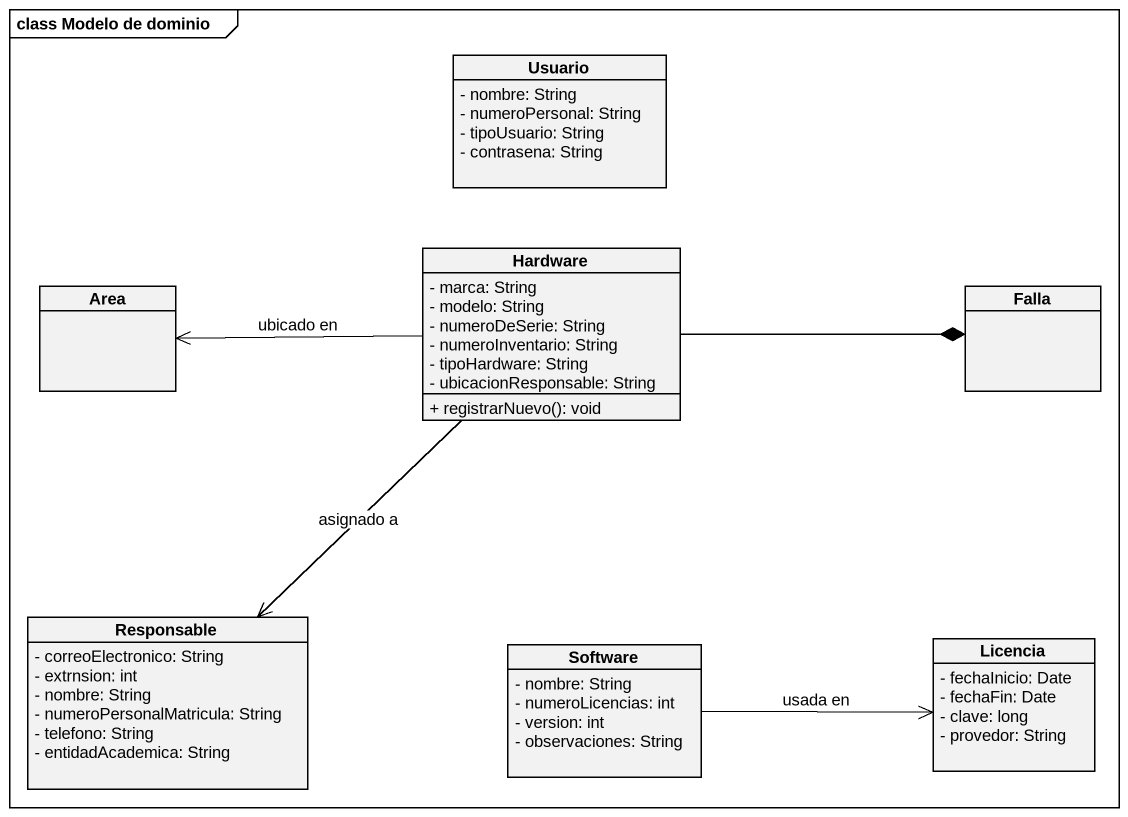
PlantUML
@startuml
mainframe class Modelo de dominio
hide circle
hide empty members
skinparam classAttributeIconSize 0
class Usuario {
  - nombre: String
  - numeroPersonal: String
  - tipoUsuario: String
  - contrasena: String
}
class Area
class Hardware {
  - marca: String
  - modelo: String
  - numeroDeSerie: String
  - numeroInventario: String
  - tipoHardware: String
  - ubicacionResponsable: String
  + registrarNuevo(): void
}
class Falla
class Responsable {
  - correoElectronico: String
  - extrnsion: int
  - nombre: String
  - numeroPersonalMatricula: String
  - telefono: String
  - entidadAcademica: String
}
class Software {
  - nombre: String
  - numeroLicencias: int
  - version: int
  - observaciones: String
}
class Licencia {
  - fechaInicio: Date
  - fechaFin: Date
  - clave: long
  - provedor: String
}
Hardware -left-> Area : ubicado en
Hardware -right-* Falla
Hardware --> Responsable : asignado a
Software -right-> Licencia : usada en
@enduml
